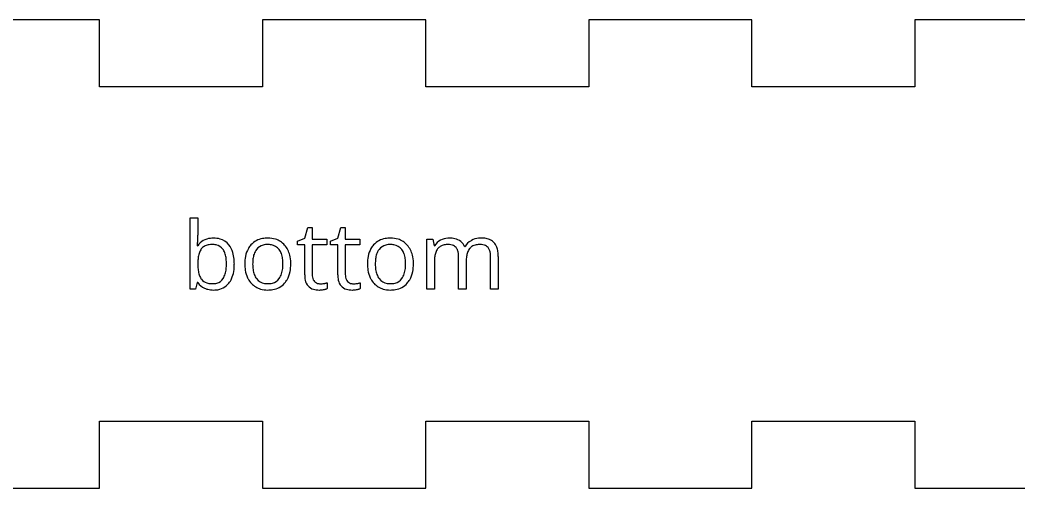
# Model space of a CAD drawing. Header units: millimetres. Extents: x 0 to 694, y 3 to 210.
# Drawn here: x 512.33 to 557.11, y 27 to 48 of the extents above; entities that cross this region are included whole.
import ezdxf

# ---------------------------------------------------------------- set-up
doc = ezdxf.new("R2010")
doc.units = ezdxf.units.MM
for name, color, linetype in [('Shape1568', 7, 'CONTINUOUS'), ('Shape1569', 7, 'CONTINUOUS'), ('Shape1570', 7, 'CONTINUOUS'), ('Shape1571', 7, 'CONTINUOUS'), ('Shape1572', 7, 'CONTINUOUS'), ('Shape1573', 7, 'CONTINUOUS'), ('Shape1574', 7, 'CONTINUOUS'), ('Shape1575', 7, 'CONTINUOUS'), ('Shape1576', 7, 'CONTINUOUS'), ('Shape1577', 7, 'CONTINUOUS'), ('Shape1578', 7, 'CONTINUOUS'), ('Shape1579', 7, 'CONTINUOUS'), ('Shape1580', 7, 'CONTINUOUS'), ('Shape1655', 7, 'CONTINUOUS'), ('Shape1656', 7, 'CONTINUOUS'), ('Shape1657', 7, 'CONTINUOUS'), ('Shape1658', 7, 'CONTINUOUS'), ('Shape1659', 7, 'CONTINUOUS'), ('Shape1660', 7, 'CONTINUOUS'), ('Shape1661', 7, 'CONTINUOUS'), ('Shape1662', 7, 'CONTINUOUS'), ('Shape1663', 7, 'CONTINUOUS'), ('Shape1664', 7, 'CONTINUOUS'), ('Shape1665', 7, 'CONTINUOUS'), ('Shape1666', 7, 'CONTINUOUS'), ('Shape1667', 7, 'CONTINUOUS'), ('Shape1707', 7, 'CONTINUOUS'), ('Shape1708', 7, 'CONTINUOUS'), ('Shape1709', 7, 'CONTINUOUS'), ('Shape1710', 7, 'CONTINUOUS'), ('Shape1711', 7, 'CONTINUOUS'), ('Shape1712', 7, 'CONTINUOUS'), ('Shape1713', 7, 'CONTINUOUS'), ('Shape1714', 7, 'CONTINUOUS'), ('Shape1715', 7, 'CONTINUOUS'), ('Shape1716', 7, 'CONTINUOUS'), ('Shape1717', 7, 'CONTINUOUS'), ('Shape1718', 7, 'CONTINUOUS'), ('Shape1719', 7, 'CONTINUOUS'), ('Shape1720', 7, 'CONTINUOUS'), ('Shape1721', 7, 'CONTINUOUS'), ('Shape1722', 7, 'CONTINUOUS'), ('Shape1723', 7, 'CONTINUOUS'), ('Shape1724', 7, 'CONTINUOUS'), ('Shape1725', 7, 'CONTINUOUS'), ('Shape1726', 7, 'CONTINUOUS'), ('Shape1727', 7, 'CONTINUOUS'), ('Shape1728', 7, 'CONTINUOUS'), ('Shape1729', 7, 'CONTINUOUS'), ('Shape1730', 7, 'CONTINUOUS'), ('Shape1731', 7, 'CONTINUOUS'), ('Shape1732', 7, 'CONTINUOUS'), ('Shape1733', 7, 'CONTINUOUS'), ('Shape1734', 7, 'CONTINUOUS'), ('Shape1735', 7, 'CONTINUOUS'), ('Shape1736', 7, 'CONTINUOUS'), ('Shape1737', 7, 'CONTINUOUS'), ('Shape1738', 7, 'CONTINUOUS'), ('Shape1739', 7, 'CONTINUOUS'), ('Shape1740', 7, 'CONTINUOUS'), ('Shape1741', 7, 'CONTINUOUS'), ('Shape1742', 7, 'CONTINUOUS'), ('Shape1743', 7, 'CONTINUOUS'), ('Shape1744', 7, 'CONTINUOUS'), ('Shape1745', 7, 'CONTINUOUS'), ('Shape1746', 7, 'CONTINUOUS'), ('Shape1747', 7, 'CONTINUOUS'), ('Shape1748', 7, 'CONTINUOUS'), ('Shape1749', 7, 'CONTINUOUS'), ('Shape1750', 7, 'CONTINUOUS'), ('Shape1751', 7, 'CONTINUOUS'), ('Shape1752', 7, 'CONTINUOUS'), ('Shape1753', 7, 'CONTINUOUS'), ('Shape1754', 7, 'CONTINUOUS'), ('Shape1755', 7, 'CONTINUOUS'), ('Shape1756', 7, 'CONTINUOUS'), ('Shape1757', 7, 'CONTINUOUS'), ('Shape1758', 7, 'CONTINUOUS'), ('Shape1759', 7, 'CONTINUOUS'), ('Shape1760', 7, 'CONTINUOUS'), ('Shape1761', 7, 'CONTINUOUS'), ('Shape1762', 7, 'CONTINUOUS'), ('Shape1763', 7, 'CONTINUOUS'), ('Shape1764', 7, 'CONTINUOUS'), ('Shape1765', 7, 'CONTINUOUS'), ('Shape1766', 7, 'CONTINUOUS'), ('Shape1767', 7, 'CONTINUOUS'), ('Shape1768', 7, 'CONTINUOUS'), ('Shape1769', 7, 'CONTINUOUS'), ('Shape1770', 7, 'CONTINUOUS'), ('Shape1771', 7, 'CONTINUOUS'), ('Shape1772', 7, 'CONTINUOUS'), ('Shape1773', 7, 'CONTINUOUS'), ('Shape1774', 7, 'CONTINUOUS'), ('Shape1775', 7, 'CONTINUOUS'), ('Shape1776', 7, 'CONTINUOUS'), ('Shape1777', 7, 'CONTINUOUS'), ('Shape1778', 7, 'CONTINUOUS'), ('Shape1779', 7, 'CONTINUOUS'), ('Shape1780', 7, 'CONTINUOUS'), ('Shape1781', 7, 'CONTINUOUS'), ('Shape1782', 7, 'CONTINUOUS'), ('Shape1783', 7, 'CONTINUOUS'), ('Shape1784', 7, 'CONTINUOUS'), ('Shape1785', 7, 'CONTINUOUS'), ('Shape1786', 7, 'CONTINUOUS'), ('Shape1787', 7, 'CONTINUOUS'), ('Shape1788', 7, 'CONTINUOUS'), ('Shape1789', 7, 'CONTINUOUS'), ('Shape1790', 7, 'CONTINUOUS'), ('Shape1791', 7, 'CONTINUOUS'), ('Shape1792', 7, 'CONTINUOUS'), ('Shape1793', 7, 'CONTINUOUS'), ('Shape1794', 7, 'CONTINUOUS'), ('Shape1795', 7, 'CONTINUOUS'), ('Shape1796', 7, 'CONTINUOUS'), ('Shape1797', 7, 'CONTINUOUS'), ('Shape1798', 7, 'CONTINUOUS'), ('Shape1799', 7, 'CONTINUOUS'), ('Shape1800', 7, 'CONTINUOUS'), ('Shape1801', 7, 'CONTINUOUS'), ('Shape1802', 7, 'CONTINUOUS'), ('Shape1803', 7, 'CONTINUOUS'), ('Shape1804', 7, 'CONTINUOUS'), ('Shape1805', 7, 'CONTINUOUS'), ('Shape1806', 7, 'CONTINUOUS'), ('Shape1807', 7, 'CONTINUOUS'), ('Shape1808', 7, 'CONTINUOUS'), ('Shape1809', 7, 'CONTINUOUS'), ('Shape1810', 7, 'CONTINUOUS'), ('Shape1811', 7, 'CONTINUOUS'), ('Shape1812', 7, 'CONTINUOUS'), ('Shape1813', 7, 'CONTINUOUS'), ('Shape1814', 7, 'CONTINUOUS'), ('Shape1815', 7, 'CONTINUOUS'), ('Shape1816', 7, 'CONTINUOUS'), ('Shape1817', 7, 'CONTINUOUS'), ('Shape1818', 7, 'CONTINUOUS'), ('Shape1819', 7, 'CONTINUOUS'), ('Shape1820', 7, 'CONTINUOUS'), ('Shape1821', 7, 'CONTINUOUS'), ('Shape1822', 7, 'CONTINUOUS'), ('Shape1823', 7, 'CONTINUOUS'), ('Shape1824', 7, 'CONTINUOUS'), ('Shape1825', 7, 'CONTINUOUS'), ('Shape1826', 7, 'CONTINUOUS'), ('Shape1827', 7, 'CONTINUOUS'), ('Shape1828', 7, 'CONTINUOUS'), ('Shape1829', 7, 'CONTINUOUS'), ('Shape1830', 7, 'CONTINUOUS'), ('Shape1831', 7, 'CONTINUOUS'), ('Shape1832', 7, 'CONTINUOUS'), ('Shape1833', 7, 'CONTINUOUS'), ('Shape1834', 7, 'CONTINUOUS'), ('Shape1835', 7, 'CONTINUOUS'), ('Shape1836', 7, 'CONTINUOUS'), ('Shape1837', 7, 'CONTINUOUS'), ('Shape1838', 7, 'CONTINUOUS'), ('Shape1839', 7, 'CONTINUOUS'), ('Shape1840', 7, 'CONTINUOUS'), ('Shape1841', 7, 'CONTINUOUS'), ('Shape1842', 7, 'CONTINUOUS'), ('Shape1843', 7, 'CONTINUOUS'), ('Shape1844', 7, 'CONTINUOUS'), ('Shape1845', 7, 'CONTINUOUS'), ('Shape1846', 7, 'CONTINUOUS'), ('Shape1847', 7, 'CONTINUOUS'), ('Shape1848', 7, 'CONTINUOUS'), ('Shape1849', 7, 'CONTINUOUS'), ('Shape1850', 7, 'CONTINUOUS'), ('Shape1851', 7, 'CONTINUOUS'), ('Shape1852', 7, 'CONTINUOUS'), ('Shape1853', 7, 'CONTINUOUS'), ('Shape1854', 7, 'CONTINUOUS'), ('Shape1855', 7, 'CONTINUOUS'), ('Shape1856', 7, 'CONTINUOUS'), ('Shape1857', 7, 'CONTINUOUS'), ('Shape1858', 7, 'CONTINUOUS'), ('Shape1859', 7, 'CONTINUOUS'), ('Shape1860', 7, 'CONTINUOUS'), ('Shape1861', 7, 'CONTINUOUS'), ('Shape1862', 7, 'CONTINUOUS'), ('Shape1863', 7, 'CONTINUOUS'), ('Shape1864', 7, 'CONTINUOUS'), ('Shape1865', 7, 'CONTINUOUS'), ('Shape1866', 7, 'CONTINUOUS'), ('Shape1867', 7, 'CONTINUOUS'), ('Shape1868', 7, 'CONTINUOUS'), ('Shape1869', 7, 'CONTINUOUS'), ('Shape1870', 7, 'CONTINUOUS'), ('Shape1871', 7, 'CONTINUOUS'), ('Shape1872', 7, 'CONTINUOUS'), ('Shape1873', 7, 'CONTINUOUS'), ('Shape1874', 7, 'CONTINUOUS'), ('Shape1875', 7, 'CONTINUOUS'), ('Shape1876', 7, 'CONTINUOUS'), ('Shape1877', 7, 'CONTINUOUS'), ('Shape1878', 7, 'CONTINUOUS'), ('Shape1879', 7, 'CONTINUOUS'), ('Shape1880', 7, 'CONTINUOUS'), ('Shape1881', 7, 'CONTINUOUS'), ('Shape1882', 7, 'CONTINUOUS'), ('Shape1883', 7, 'CONTINUOUS'), ('Shape1884', 7, 'CONTINUOUS'), ('Shape1885', 7, 'CONTINUOUS'), ('Shape1886', 7, 'CONTINUOUS'), ('Shape1887', 7, 'CONTINUOUS'), ('Shape1888', 7, 'CONTINUOUS'), ('Shape1889', 7, 'CONTINUOUS'), ('Shape1890', 7, 'CONTINUOUS'), ('Shape1891', 7, 'CONTINUOUS'), ('Shape1892', 7, 'CONTINUOUS'), ('Shape1893', 7, 'CONTINUOUS'), ('Shape1894', 7, 'CONTINUOUS'), ('Shape1895', 7, 'CONTINUOUS'), ('Shape1896', 7, 'CONTINUOUS'), ('Shape1897', 7, 'CONTINUOUS'), ('Shape1898', 7, 'CONTINUOUS'), ('Shape1899', 7, 'CONTINUOUS'), ('Shape1900', 7, 'CONTINUOUS'), ('Shape1901', 7, 'CONTINUOUS'), ('Shape1902', 7, 'CONTINUOUS'), ('Shape1903', 7, 'CONTINUOUS'), ('Shape1904', 7, 'CONTINUOUS'), ('Shape1905', 7, 'CONTINUOUS'), ('Shape1906', 7, 'CONTINUOUS'), ('Shape1907', 7, 'CONTINUOUS'), ('Shape1908', 7, 'CONTINUOUS'), ('Shape1909', 7, 'CONTINUOUS'), ('Shape1910', 7, 'CONTINUOUS'), ('Shape1911', 7, 'CONTINUOUS'), ('Shape1912', 7, 'CONTINUOUS'), ('Shape1913', 7, 'CONTINUOUS'), ('Shape1914', 7, 'CONTINUOUS'), ('Shape1915', 7, 'CONTINUOUS'), ('Shape1916', 7, 'CONTINUOUS'), ('Shape1917', 7, 'CONTINUOUS'), ('Shape1918', 7, 'CONTINUOUS'), ('Shape1919', 7, 'CONTINUOUS'), ('Shape1920', 7, 'CONTINUOUS'), ('Shape1921', 7, 'CONTINUOUS'), ('Shape1922', 7, 'CONTINUOUS'), ('Shape1923', 7, 'CONTINUOUS'), ('Shape1924', 7, 'CONTINUOUS'), ('Shape1925', 7, 'CONTINUOUS'), ('Shape1926', 7, 'CONTINUOUS'), ('Shape1927', 7, 'CONTINUOUS'), ('Shape1928', 7, 'CONTINUOUS'), ('Shape1929', 7, 'CONTINUOUS'), ('Shape1930', 7, 'CONTINUOUS'), ('Shape1931', 7, 'CONTINUOUS'), ('Shape1932', 7, 'CONTINUOUS'), ('Shape1933', 7, 'CONTINUOUS'), ('Shape1934', 7, 'CONTINUOUS'), ('Shape1935', 7, 'CONTINUOUS'), ('Shape1936', 7, 'CONTINUOUS'), ('Shape1937', 7, 'CONTINUOUS'), ('Shape1938', 7, 'CONTINUOUS'), ('Shape1939', 7, 'CONTINUOUS'), ('Shape1940', 7, 'CONTINUOUS'), ('Shape1941', 7, 'CONTINUOUS'), ('Shape1942', 7, 'CONTINUOUS'), ('Shape1943', 7, 'CONTINUOUS'), ('Shape1944', 7, 'CONTINUOUS'), ('Shape1945', 7, 'CONTINUOUS'), ('Shape1946', 7, 'CONTINUOUS'), ('Shape1947', 7, 'CONTINUOUS'), ('Shape1948', 7, 'CONTINUOUS'), ('Shape1949', 7, 'CONTINUOUS'), ('Shape1950', 7, 'CONTINUOUS'), ('Shape1951', 7, 'CONTINUOUS'), ('Shape1952', 7, 'CONTINUOUS'), ('Shape1953', 7, 'CONTINUOUS'), ('Shape1954', 7, 'CONTINUOUS'), ('Shape1955', 7, 'CONTINUOUS'), ('Shape1956', 7, 'CONTINUOUS'), ('Shape1957', 7, 'CONTINUOUS'), ('Shape1958', 7, 'CONTINUOUS'), ('Shape1959', 7, 'CONTINUOUS')]:
    doc.layers.add(name, color=color, linetype=linetype)

msp = doc.modelspace()

# ---------------------------------------------------------------- linework, layer by layer
at = {"layer": 'Shape1568'}
msp.add_line((508.582, 27), (515.899, 27), dxfattribs=at)
at = {"layer": 'Shape1569'}
msp.add_line((515.899, 27), (515.899, 30), dxfattribs=at)
at = {"layer": 'Shape1570'}
msp.add_line((515.899, 30), (523.216, 30), dxfattribs=at)
at = {"layer": 'Shape1571'}
msp.add_line((523.216, 30), (523.216, 27), dxfattribs=at)
at = {"layer": 'Shape1572'}
msp.add_line((523.216, 27), (530.534, 27), dxfattribs=at)
at = {"layer": 'Shape1573'}
msp.add_line((530.534, 27), (530.534, 30), dxfattribs=at)
at = {"layer": 'Shape1574'}
msp.add_line((530.534, 30), (537.851, 30), dxfattribs=at)
at = {"layer": 'Shape1575'}
msp.add_line((537.851, 30), (537.851, 27), dxfattribs=at)
at = {"layer": 'Shape1576'}
msp.add_line((537.851, 27), (545.168, 27), dxfattribs=at)
at = {"layer": 'Shape1577'}
msp.add_line((545.168, 27), (545.168, 30), dxfattribs=at)
at = {"layer": 'Shape1578'}
msp.add_line((545.168, 30), (552.485, 30), dxfattribs=at)
at = {"layer": 'Shape1579'}
msp.add_line((552.485, 30), (552.485, 27), dxfattribs=at)
at = {"layer": 'Shape1580'}
msp.add_line((552.485, 27), (559.802, 27), dxfattribs=at)
at = {"layer": 'Shape1655'}
msp.add_line((559.802, 48), (552.485, 48), dxfattribs=at)
at = {"layer": 'Shape1656'}
msp.add_line((552.485, 48), (552.485, 45), dxfattribs=at)
at = {"layer": 'Shape1657'}
msp.add_line((552.485, 45), (545.168, 45), dxfattribs=at)
at = {"layer": 'Shape1658'}
msp.add_line((545.168, 45), (545.168, 48), dxfattribs=at)
at = {"layer": 'Shape1659'}
msp.add_line((545.168, 48), (537.851, 48), dxfattribs=at)
at = {"layer": 'Shape1660'}
msp.add_line((537.851, 48), (537.851, 45), dxfattribs=at)
at = {"layer": 'Shape1661'}
msp.add_line((537.851, 45), (530.534, 45), dxfattribs=at)
at = {"layer": 'Shape1662'}
msp.add_line((530.534, 45), (530.534, 48), dxfattribs=at)
at = {"layer": 'Shape1663'}
msp.add_line((530.534, 48), (523.216, 48), dxfattribs=at)
at = {"layer": 'Shape1664'}
msp.add_line((523.216, 48), (523.216, 45), dxfattribs=at)
at = {"layer": 'Shape1665'}
msp.add_line((523.216, 45), (515.899, 45), dxfattribs=at)
at = {"layer": 'Shape1666'}
msp.add_line((515.899, 45), (515.899, 48), dxfattribs=at)
at = {"layer": 'Shape1667'}
msp.add_line((515.899, 48), (508.582, 48), dxfattribs=at)
at = {"layer": 'Shape1707'}
msp.add_line((520.306, 36.2142), (520.282, 36.2142), dxfattribs=at)
at = {"layer": 'Shape1708'}
msp.add_line((520.282, 36.2142), (520.21, 35.9251), dxfattribs=at)
at = {"layer": 'Shape1709'}
msp.add_line((520.21, 35.9251), (519.966, 35.9251), dxfattribs=at)
at = {"layer": 'Shape1710'}
msp.add_line((519.966, 35.9251), (519.966, 39.1161), dxfattribs=at)
at = {"layer": 'Shape1711'}
msp.add_line((519.966, 39.1161), (520.306, 39.1161), dxfattribs=at)
at = {"layer": 'Shape1712'}
msp.add_line((520.306, 39.1161), (520.306, 38.3409), dxfattribs=at)
at = {"layer": 'Shape1713'}
msp.add_line((520.29, 37.8733), (520.306, 37.8733), dxfattribs=at)
at = {"layer": 'Shape1714'}
msp.add_arc((521.022, 37.1692), 1.0405, 74.2394, 90.5624, dxfattribs=at)
at = {"layer": 'Shape1715'}
msp.add_arc((521.091, 37.4216), 0.7789, 38.5632, 74.067, dxfattribs=at)
at = {"layer": 'Shape1716'}
msp.add_arc((520.914, 37.2839), 1.0031, 16.4709, 38.4075, dxfattribs=at)
at = {"layer": 'Shape1717'}
msp.add_arc((520.404, 37.124), 1.5376, 5.1338, 16.7973, dxfattribs=at)
at = {"layer": 'Shape1718'}
msp.add_arc((519.76, 37.0556), 2.1851, -0.12207, 5.40941, dxfattribs=at)
at = {"layer": 'Shape1719'}
msp.add_arc((519.949, 37.0392), 1.996, -9.34375, 0.33806, dxfattribs=at)
at = {"layer": 'Shape1720'}
msp.add_arc((520.645, 36.9208), 1.2902, -24.1694, -9.17455, dxfattribs=at)
at = {"layer": 'Shape1721'}
msp.add_arc((520.951, 36.7887), 0.9569, -38.6839, -24.4563, dxfattribs=at)
at = {"layer": 'Shape1722'}
msp.add_arc((521.068, 36.6933), 0.8059, -85.936, -38.5919, dxfattribs=at)
at = {"layer": 'Shape1723'}
msp.add_arc((521.013, 37.0387), 1.1546, -90.0774, -84.4519, dxfattribs=at)
at = {"layer": 'Shape1724'}
msp.add_arc((521.006, 36.9166), 1.0326, -104.224, -89.6815, dxfattribs=at)
at = {"layer": 'Shape1725'}
msp.add_arc((520.977, 36.7857), 0.8984, -114.02, -104.454, dxfattribs=at)
at = {"layer": 'Shape1726'}
msp.add_arc((520.92, 36.653), 0.754, -144.415, -114.164, dxfattribs=at)
at = {"layer": 'Shape1727'}
msp.add_arc((513.209, 38.3349), 7.0977, -1.88772, 0.04839, dxfattribs=at)
at = {"layer": 'Shape1728'}
msp.add_arc((515.184, 38.2685), 5.1209, -4.2762, -1.87402, dxfattribs=at)
at = {"layer": 'Shape1729'}
msp.add_arc((516.009, 38.2122), 4.2939, -4.52757, -4.34815, dxfattribs=at)
at = {"layer": 'Shape1730'}
msp.add_arc((520.941, 37.4306), 0.774, 95.1835, 145.111, dxfattribs=at)
at = {"layer": 'Shape1731'}
msp.add_arc((521.009, 37.0469), 1.1627, 89.8743, 96.8146, dxfattribs=at)
at = {"layer": 'Shape1732'}
msp.add_arc((520.955, 36.968), 0.9566, 89.5731, 100.733, dxfattribs=at)
at = {"layer": 'Shape1733'}
msp.add_arc((520.885, 37.3258), 0.5919, 100.447, 119.67, dxfattribs=at)
at = {"layer": 'Shape1734'}
msp.add_arc((520.819, 37.4485), 0.4527, 120.14, 142.425, dxfattribs=at)
at = {"layer": 'Shape1735'}
msp.add_arc((520.928, 37.3767), 0.5828, 143.338, 161.256, dxfattribs=at)
at = {"layer": 'Shape1736'}
msp.add_arc((521.382, 37.2154), 1.0648, 160.893, 171.234, dxfattribs=at)
at = {"layer": 'Shape1737'}
msp.add_arc((522.14, 37.093), 1.8331, 171.067, 177.846, dxfattribs=at)
at = {"layer": 'Shape1738'}
msp.add_arc((522.929, 37.0529), 2.6231, 177.618, -179.958, dxfattribs=at)
at = {"layer": 'Shape1739'}
msp.add_arc((522.557, 37.0421), 2.2509, 179.776, -174.292, dxfattribs=at)
at = {"layer": 'Shape1740'}
msp.add_arc((521.67, 36.9507), 1.3587, -174.408, -165.795, dxfattribs=at)
at = {"layer": 'Shape1741'}
msp.add_arc((521.101, 36.8032), 0.7715, -166.057, -151.978, dxfattribs=at)
at = {"layer": 'Shape1742'}
msp.add_arc((520.871, 36.6861), 0.5134, -151.447, -142.439, dxfattribs=at)
at = {"layer": 'Shape1743'}
msp.add_arc((520.853, 36.6784), 0.4939, -141.831, -106.195, dxfattribs=at)
at = {"layer": 'Shape1744'}
msp.add_arc((520.944, 36.9608), 0.7907, -106.862, -93.1516, dxfattribs=at)
at = {"layer": 'Shape1745'}
msp.add_arc((520.97, 37.2638), 1.0947, -93.6222, -89.949, dxfattribs=at)
at = {"layer": 'Shape1746'}
msp.add_arc((520.978, 36.8477), 0.6786, -90.613, -74.137, dxfattribs=at)
at = {"layer": 'Shape1747'}
msp.add_arc((521.028, 36.6655), 0.4896, -73.9837, -33.1503, dxfattribs=at)
at = {"layer": 'Shape1748'}
msp.add_arc((520.785, 36.8267), 0.7815, -33.2896, -16.3337, dxfattribs=at)
at = {"layer": 'Shape1749'}
msp.add_arc((520.33, 36.9659), 1.2578, -16.5828, -6.3631, dxfattribs=at)
at = {"layer": 'Shape1750'}
msp.add_arc((519.642, 37.0475), 1.9506, -6.50648, 0.22054, dxfattribs=at)
at = {"layer": 'Shape1751'}
msp.add_arc((519.581, 37.0632), 2.0113, -0.23192, 6.30947, dxfattribs=at)
at = {"layer": 'Shape1752'}
msp.add_arc((520.339, 37.1501), 1.2487, 6.1649, 16.0397, dxfattribs=at)
at = {"layer": 'Shape1753'}
msp.add_arc((520.827, 37.2939), 0.7399, 15.7779, 32.0152, dxfattribs=at)
at = {"layer": 'Shape1754'}
msp.add_arc((520.979, 37.381), 0.5649, 32.7039, 35.5238, dxfattribs=at)
at = {"layer": 'Shape1755'}
msp.add_arc((521.034, 37.4207), 0.4964, 35.5409, 79.8011, dxfattribs=at)
at = {"layer": 'Shape1756'}
msp.add_arc((520.968, 37.1372), 0.7873, 78.6781, 90.375, dxfattribs=at)
at = {"layer": 'Shape1757'}
msp.add_arc((522.721, 37.0391), 1.7585, -10.8238, 0.3863, dxfattribs=at)
at = {"layer": 'Shape1758'}
msp.add_arc((523.313, 36.9211), 1.1548, -29.7493, -10.5883, dxfattribs=at)
at = {"layer": 'Shape1759'}
msp.add_arc((523.495, 36.8264), 0.9497, -41.856, -30.2434, dxfattribs=at)
at = {"layer": 'Shape1760'}
msp.add_arc((523.528, 36.8), 0.9076, -81.1041, -42.0021, dxfattribs=at)
at = {"layer": 'Shape1761'}
msp.add_arc((523.444, 37.206), 1.3219, -90.2497, -80.1967, dxfattribs=at)
at = {"layer": 'Shape1762'}
msp.add_arc((523.43, 36.9772), 1.0932, -106.456, -89.5818, dxfattribs=at)
at = {"layer": 'Shape1763'}
msp.add_arc((523.394, 36.8365), 0.9479, -121.188, -106.757, dxfattribs=at)
at = {"layer": 'Shape1764'}
msp.add_arc((523.382, 36.8128), 0.9216, -152.205, -121.324, dxfattribs=at)
at = {"layer": 'Shape1765'}
msp.add_arc((523.55, 36.916), 1.1188, -154.344, -151.554, dxfattribs=at)
at = {"layer": 'Shape1766'}
msp.add_arc((523.68, 36.9701), 1.2594, -171.09, -154.683, dxfattribs=at)
at = {"layer": 'Shape1767'}
msp.add_arc((524.118, 37.0442), 1.703, 179.774, -170.907, dxfattribs=at)
at = {"layer": 'Shape1768'}
msp.add_arc((524.182, 37.0629), 1.7676, 169.244, -179.612, dxfattribs=at)
at = {"layer": 'Shape1769'}
msp.add_arc((523.582, 37.1816), 1.1557, 150.711, 169.47, dxfattribs=at)
at = {"layer": 'Shape1770'}
msp.add_arc((523.39, 37.28), 0.9405, 138.176, 150.229, dxfattribs=at)
at = {"layer": 'Shape1771'}
msp.add_arc((523.358, 37.3044), 0.9005, 99.1759, 137.983, dxfattribs=at)
at = {"layer": 'Shape1772'}
msp.add_arc((523.446, 36.8916), 1.3222, 89.7326, 100.076, dxfattribs=at)
at = {"layer": 'Shape1773'}
msp.add_arc((523.464, 37.0699), 1.1439, 73.5222, 90.5692, dxfattribs=at)
at = {"layer": 'Shape1774'}
msp.add_arc((523.531, 37.3136), 0.8912, 41.1446, 73.2134, dxfattribs=at)
at = {"layer": 'Shape1775'}
msp.add_arc((523.403, 37.2035), 1.06, 13.5014, 41.0704, dxfattribs=at)
at = {"layer": 'Shape1776'}
msp.add_arc((522.908, 37.0741), 1.5714, 1.12775, 13.88, dxfattribs=at)
at = {"layer": 'Shape1777'}
msp.add_arc((522.482, 37.0512), 1.9977, -0.00831, 1.54201, dxfattribs=at)
at = {"layer": 'Shape1778'}
msp.add_arc((524.491, 37.0421), 1.7239, 179.706, -172.084, dxfattribs=at)
at = {"layer": 'Shape1779'}
msp.add_arc((523.859, 36.9513), 1.0852, -172.236, -159.902, dxfattribs=at)
at = {"layer": 'Shape1780'}
msp.add_arc((523.511, 36.8236), 0.7142, -159.915, -143.087, dxfattribs=at)
at = {"layer": 'Shape1781'}
msp.add_arc((523.383, 36.7328), 0.558, -142.699, -98.2901, dxfattribs=at)
at = {"layer": 'Shape1782'}
msp.add_arc((523.442, 37.0146), 0.8455, -99.4967, -89.7522, dxfattribs=at)
at = {"layer": 'Shape1783'}
msp.add_arc((523.454, 36.9598), 0.7907, -90.5519, -75.2743, dxfattribs=at)
at = {"layer": 'Shape1784'}
msp.add_arc((523.516, 36.7276), 0.5503, -75.4337, -37.3666, dxfattribs=at)
at = {"layer": 'Shape1785'}
msp.add_arc((523.37, 36.8334), 0.7308, -36.9911, -17.361, dxfattribs=at)
at = {"layer": 'Shape1786'}
msp.add_arc((522.951, 36.9702), 1.1712, -17.6384, -6.24625, dxfattribs=at)
at = {"layer": 'Shape1787'}
msp.add_arc((522.334, 37.0446), 1.7932, -6.46371, 0.20137, dxfattribs=at)
at = {"layer": 'Shape1788'}
msp.add_arc((522.428, 37.0596), 1.6986, -0.29248, 7.89733, dxfattribs=at)
at = {"layer": 'Shape1789'}
msp.add_arc((523.05, 37.1488), 1.0702, 7.74405, 20.069, dxfattribs=at)
at = {"layer": 'Shape1790'}
msp.add_arc((523.397, 37.276), 0.7009, 20.0257, 37.4351, dxfattribs=at)
at = {"layer": 'Shape1791'}
msp.add_arc((523.512, 37.3576), 0.56, 37.9578, 80.4006, dxfattribs=at)
at = {"layer": 'Shape1792'}
msp.add_arc((523.447, 37.066), 0.8586, 79.3454, 90.3175, dxfattribs=at)
at = {"layer": 'Shape1793'}
msp.add_arc((523.435, 37.1144), 0.8102, 89.4806, 103.881, dxfattribs=at)
at = {"layer": 'Shape1794'}
msp.add_arc((523.367, 37.3736), 0.5422, 103.468, 142.312, dxfattribs=at)
at = {"layer": 'Shape1795'}
msp.add_arc((523.499, 37.2806), 0.7039, 142.903, 162.375, dxfattribs=at)
at = {"layer": 'Shape1796'}
msp.add_arc((523.916, 37.1416), 1.1434, 162.065, 173.167, dxfattribs=at)
at = {"layer": 'Shape1797'}
msp.add_arc((524.566, 37.0587), 1.7989, 173.009, -179.754, dxfattribs=at)
at = {"layer": 'Shape1798'}
msp.add_line((526.11, 36.206), (526.11, 35.9456), dxfattribs=at)
at = {"layer": 'Shape1799'}
msp.add_line((525.101, 36.571), (525.101, 37.9082), dxfattribs=at)
at = {"layer": 'Shape1800'}
msp.add_line((525.101, 37.9082), (524.779, 37.9082), dxfattribs=at)
at = {"layer": 'Shape1801'}
msp.add_line((524.779, 37.9082), (524.779, 38.0722), dxfattribs=at)
at = {"layer": 'Shape1802'}
msp.add_line((524.779, 38.0722), (525.101, 38.2137), dxfattribs=at)
at = {"layer": 'Shape1803'}
msp.add_line((525.101, 38.2137), (525.245, 38.6936), dxfattribs=at)
at = {"layer": 'Shape1804'}
msp.add_line((525.245, 38.6936), (525.441, 38.6936), dxfattribs=at)
at = {"layer": 'Shape1805'}
msp.add_line((525.441, 38.6936), (525.441, 38.1727), dxfattribs=at)
at = {"layer": 'Shape1806'}
msp.add_line((525.441, 38.1727), (526.094, 38.1727), dxfattribs=at)
at = {"layer": 'Shape1807'}
msp.add_line((526.094, 38.1727), (526.094, 37.9082), dxfattribs=at)
at = {"layer": 'Shape1808'}
msp.add_line((526.094, 37.9082), (525.441, 37.9082), dxfattribs=at)
at = {"layer": 'Shape1809'}
msp.add_line((525.441, 37.9082), (525.441, 36.5854), dxfattribs=at)
at = {"layer": 'Shape1810'}
msp.add_arc((525.805, 37.283), 1.118, -90.1196, -81.6971, dxfattribs=at)
at = {"layer": 'Shape1811'}
msp.add_arc((525.816, 37.1902), 1.0245, -81.5863, -80.9903, dxfattribs=at)
at = {"layer": 'Shape1812'}
msp.add_arc((525.69, 37.9968), 1.841, -81.0413, -79.4893, dxfattribs=at)
at = {"layer": 'Shape1813'}
msp.add_arc((525.809, 37.3561), 1.1892, -79.515, -77.3731, dxfattribs=at)
at = {"layer": 'Shape1814'}
msp.add_arc((525.914, 36.8901), 0.7116, -77.4123, -74.4205, dxfattribs=at)
at = {"layer": 'Shape1815'}
msp.add_arc((525.966, 36.6989), 0.5134, -74.2756, -73.7455, dxfattribs=at)
at = {"layer": 'Shape1816'}
msp.add_arc((525.967, 36.2483), 0.3349, -72.011, -64.6952, dxfattribs=at)
at = {"layer": 'Shape1817'}
msp.add_arc((525.886, 36.4925), 0.5921, -76.6935, -71.8799, dxfattribs=at)
at = {"layer": 'Shape1818'}
msp.add_arc((525.801, 36.8487), 0.9583, -79.9927, -76.6268, dxfattribs=at)
at = {"layer": 'Shape1819'}
msp.add_arc((525.744, 37.1573), 1.2721, -80.8142, -79.8855, dxfattribs=at)
at = {"layer": 'Shape1820'}
msp.add_arc((525.709, 37.3575), 1.4754, -84.474, -80.7059, dxfattribs=at)
at = {"layer": 'Shape1821'}
msp.add_arc((525.748, 36.9452), 1.0613, -89.1066, -84.4518, dxfattribs=at)
at = {"layer": 'Shape1822'}
msp.add_arc((525.753, 36.7575), 0.8734, -89.9968, -89.2402, dxfattribs=at)
at = {"layer": 'Shape1823'}
msp.add_arc((525.739, 36.7731), 0.8891, -106.215, -89.1147, dxfattribs=at)
at = {"layer": 'Shape1824'}
msp.add_arc((525.634, 36.4138), 0.5148, -169.618, -106.123, dxfattribs=at)
at = {"layer": 'Shape1825'}
msp.add_arc((526.171, 36.559), 1.07, 179.355, -167.152, dxfattribs=at)
at = {"layer": 'Shape1826'}
msp.add_arc((526.127, 36.5811), 0.6855, 179.642, -170.249, dxfattribs=at)
at = {"layer": 'Shape1827'}
msp.add_arc((525.885, 36.538), 0.4397, -170.452, -154.213, dxfattribs=at)
at = {"layer": 'Shape1828'}
msp.add_arc((525.786, 36.4921), 0.3302, -153.871, -138.591, dxfattribs=at)
at = {"layer": 'Shape1829'}
msp.add_arc((525.774, 36.4836), 0.3163, -138.405, -97.6495, dxfattribs=at)
at = {"layer": 'Shape1830'}
msp.add_arc((525.801, 36.62), 0.455, -98.6735, -89.8085, dxfattribs=at)
at = {"layer": 'Shape1831'}
msp.add_line((527.593, 36.206), (527.593, 35.9456), dxfattribs=at)
at = {"layer": 'Shape1832'}
msp.add_line((526.584, 36.571), (526.584, 37.9082), dxfattribs=at)
at = {"layer": 'Shape1833'}
msp.add_line((526.584, 37.9082), (526.262, 37.9082), dxfattribs=at)
at = {"layer": 'Shape1834'}
msp.add_line((526.262, 37.9082), (526.262, 38.0722), dxfattribs=at)
at = {"layer": 'Shape1835'}
msp.add_line((526.262, 38.0722), (526.584, 38.2137), dxfattribs=at)
at = {"layer": 'Shape1836'}
msp.add_line((526.584, 38.2137), (526.727, 38.6936), dxfattribs=at)
at = {"layer": 'Shape1837'}
msp.add_line((526.727, 38.6936), (526.924, 38.6936), dxfattribs=at)
at = {"layer": 'Shape1838'}
msp.add_line((526.924, 38.6936), (526.924, 38.1727), dxfattribs=at)
at = {"layer": 'Shape1839'}
msp.add_line((526.924, 38.1727), (527.576, 38.1727), dxfattribs=at)
at = {"layer": 'Shape1840'}
msp.add_line((527.576, 38.1727), (527.576, 37.9082), dxfattribs=at)
at = {"layer": 'Shape1841'}
msp.add_line((527.576, 37.9082), (526.924, 37.9082), dxfattribs=at)
at = {"layer": 'Shape1842'}
msp.add_line((526.924, 37.9082), (526.924, 36.5854), dxfattribs=at)
at = {"layer": 'Shape1843'}
msp.add_arc((527.287, 37.283), 1.118, -90.1196, -81.6971, dxfattribs=at)
at = {"layer": 'Shape1844'}
msp.add_arc((527.299, 37.1902), 1.0245, -81.5863, -80.9903, dxfattribs=at)
at = {"layer": 'Shape1845'}
msp.add_arc((527.173, 37.9968), 1.841, -81.0413, -79.4893, dxfattribs=at)
at = {"layer": 'Shape1846'}
msp.add_arc((527.292, 37.3561), 1.1892, -79.515, -77.3731, dxfattribs=at)
at = {"layer": 'Shape1847'}
msp.add_arc((527.397, 36.8901), 0.7116, -77.4123, -74.4205, dxfattribs=at)
at = {"layer": 'Shape1848'}
msp.add_arc((527.449, 36.6989), 0.5134, -74.2756, -73.7455, dxfattribs=at)
at = {"layer": 'Shape1849'}
msp.add_arc((527.45, 36.2483), 0.3349, -72.011, -64.6952, dxfattribs=at)
at = {"layer": 'Shape1850'}
msp.add_arc((527.369, 36.4925), 0.5921, -76.6935, -71.8799, dxfattribs=at)
at = {"layer": 'Shape1851'}
msp.add_arc((527.284, 36.8487), 0.9583, -79.9927, -76.6268, dxfattribs=at)
at = {"layer": 'Shape1852'}
msp.add_arc((527.227, 37.1573), 1.2721, -80.8142, -79.8855, dxfattribs=at)
at = {"layer": 'Shape1853'}
msp.add_arc((527.191, 37.3575), 1.4754, -84.474, -80.7059, dxfattribs=at)
at = {"layer": 'Shape1854'}
msp.add_arc((527.231, 36.9452), 1.0613, -89.1066, -84.4518, dxfattribs=at)
at = {"layer": 'Shape1855'}
msp.add_arc((527.236, 36.7575), 0.8734, -89.9968, -89.2402, dxfattribs=at)
at = {"layer": 'Shape1856'}
msp.add_arc((527.222, 36.7731), 0.8891, -106.215, -89.1147, dxfattribs=at)
at = {"layer": 'Shape1857'}
msp.add_arc((527.117, 36.4138), 0.5148, -169.618, -106.123, dxfattribs=at)
at = {"layer": 'Shape1858'}
msp.add_arc((527.654, 36.559), 1.07, 179.355, -167.152, dxfattribs=at)
at = {"layer": 'Shape1859'}
msp.add_arc((527.61, 36.5811), 0.6855, 179.642, -170.249, dxfattribs=at)
at = {"layer": 'Shape1860'}
msp.add_arc((527.368, 36.538), 0.4397, -170.452, -154.213, dxfattribs=at)
at = {"layer": 'Shape1861'}
msp.add_arc((527.268, 36.4921), 0.3302, -153.871, -138.591, dxfattribs=at)
at = {"layer": 'Shape1862'}
msp.add_arc((527.257, 36.4836), 0.3163, -138.405, -97.6495, dxfattribs=at)
at = {"layer": 'Shape1863'}
msp.add_arc((527.284, 36.62), 0.455, -98.6735, -89.8085, dxfattribs=at)
at = {"layer": 'Shape1864'}
msp.add_arc((528.224, 37.0391), 1.7585, -10.8238, 0.3863, dxfattribs=at)
at = {"layer": 'Shape1865'}
msp.add_arc((528.816, 36.9211), 1.1548, -29.7493, -10.5883, dxfattribs=at)
at = {"layer": 'Shape1866'}
msp.add_arc((528.998, 36.8264), 0.9497, -41.856, -30.2434, dxfattribs=at)
at = {"layer": 'Shape1867'}
msp.add_arc((529.031, 36.8), 0.9076, -81.1041, -42.0021, dxfattribs=at)
at = {"layer": 'Shape1868'}
msp.add_arc((528.946, 37.206), 1.3219, -90.2497, -80.1967, dxfattribs=at)
at = {"layer": 'Shape1869'}
msp.add_arc((528.932, 36.9772), 1.0932, -106.456, -89.5818, dxfattribs=at)
at = {"layer": 'Shape1870'}
msp.add_arc((528.896, 36.8365), 0.9479, -121.188, -106.757, dxfattribs=at)
at = {"layer": 'Shape1871'}
msp.add_arc((528.884, 36.8128), 0.9216, -152.205, -121.324, dxfattribs=at)
at = {"layer": 'Shape1872'}
msp.add_arc((529.052, 36.916), 1.1188, -154.344, -151.554, dxfattribs=at)
at = {"layer": 'Shape1873'}
msp.add_arc((529.182, 36.9701), 1.2594, -171.09, -154.683, dxfattribs=at)
at = {"layer": 'Shape1874'}
msp.add_arc((529.62, 37.0442), 1.703, 179.774, -170.907, dxfattribs=at)
at = {"layer": 'Shape1875'}
msp.add_arc((529.684, 37.0629), 1.7676, 169.244, -179.612, dxfattribs=at)
at = {"layer": 'Shape1876'}
msp.add_arc((529.084, 37.1816), 1.1557, 150.711, 169.47, dxfattribs=at)
at = {"layer": 'Shape1877'}
msp.add_arc((528.892, 37.28), 0.9405, 138.176, 150.229, dxfattribs=at)
at = {"layer": 'Shape1878'}
msp.add_arc((528.861, 37.3044), 0.9005, 99.1759, 137.983, dxfattribs=at)
at = {"layer": 'Shape1879'}
msp.add_arc((528.948, 36.8916), 1.3222, 89.7326, 100.076, dxfattribs=at)
at = {"layer": 'Shape1880'}
msp.add_arc((528.966, 37.0699), 1.1439, 73.5222, 90.5692, dxfattribs=at)
at = {"layer": 'Shape1881'}
msp.add_arc((529.033, 37.3136), 0.8912, 41.1446, 73.2134, dxfattribs=at)
at = {"layer": 'Shape1882'}
msp.add_arc((528.905, 37.2035), 1.06, 13.5014, 41.0704, dxfattribs=at)
at = {"layer": 'Shape1883'}
msp.add_arc((528.41, 37.0741), 1.5714, 1.12775, 13.88, dxfattribs=at)
at = {"layer": 'Shape1884'}
msp.add_arc((527.984, 37.0512), 1.9977, -0.00831, 1.54201, dxfattribs=at)
at = {"layer": 'Shape1885'}
msp.add_arc((529.993, 37.0421), 1.7239, 179.706, -172.084, dxfattribs=at)
at = {"layer": 'Shape1886'}
msp.add_arc((529.361, 36.9513), 1.0852, -172.236, -159.902, dxfattribs=at)
at = {"layer": 'Shape1887'}
msp.add_arc((529.013, 36.8236), 0.7142, -159.915, -143.087, dxfattribs=at)
at = {"layer": 'Shape1888'}
msp.add_arc((528.886, 36.7328), 0.558, -142.699, -98.2901, dxfattribs=at)
at = {"layer": 'Shape1889'}
msp.add_arc((528.945, 37.0146), 0.8455, -99.4967, -89.7522, dxfattribs=at)
at = {"layer": 'Shape1890'}
msp.add_arc((528.956, 36.9598), 0.7907, -90.5519, -75.2743, dxfattribs=at)
at = {"layer": 'Shape1891'}
msp.add_arc((529.019, 36.7276), 0.5503, -75.4337, -37.3666, dxfattribs=at)
at = {"layer": 'Shape1892'}
msp.add_arc((528.872, 36.8334), 0.7308, -36.9911, -17.361, dxfattribs=at)
at = {"layer": 'Shape1893'}
msp.add_arc((528.454, 36.9702), 1.1712, -17.6384, -6.24625, dxfattribs=at)
at = {"layer": 'Shape1894'}
msp.add_arc((527.836, 37.0446), 1.7932, -6.46371, 0.20137, dxfattribs=at)
at = {"layer": 'Shape1895'}
msp.add_arc((527.931, 37.0596), 1.6986, -0.29248, 7.89733, dxfattribs=at)
at = {"layer": 'Shape1896'}
msp.add_arc((528.553, 37.1488), 1.0702, 7.74405, 20.069, dxfattribs=at)
at = {"layer": 'Shape1897'}
msp.add_arc((528.899, 37.276), 0.7009, 20.0257, 37.4351, dxfattribs=at)
at = {"layer": 'Shape1898'}
msp.add_arc((529.014, 37.3576), 0.56, 37.9578, 80.4006, dxfattribs=at)
at = {"layer": 'Shape1899'}
msp.add_arc((528.949, 37.066), 0.8586, 79.3454, 90.3175, dxfattribs=at)
at = {"layer": 'Shape1900'}
msp.add_arc((528.937, 37.1144), 0.8102, 89.4806, 103.881, dxfattribs=at)
at = {"layer": 'Shape1901'}
msp.add_arc((528.869, 37.3736), 0.5422, 103.468, 142.312, dxfattribs=at)
at = {"layer": 'Shape1902'}
msp.add_arc((529.001, 37.2806), 0.7039, 142.903, 162.375, dxfattribs=at)
at = {"layer": 'Shape1903'}
msp.add_arc((529.418, 37.1416), 1.1434, 162.065, 173.167, dxfattribs=at)
at = {"layer": 'Shape1904'}
msp.add_arc((530.068, 37.0587), 1.7989, 173.009, -179.754, dxfattribs=at)
at = {"layer": 'Shape1905'}
msp.add_line((533.784, 35.9251), (533.444, 35.9251), dxfattribs=at)
at = {"layer": 'Shape1906'}
msp.add_line((533.444, 35.9251), (533.444, 37.3873), dxfattribs=at)
at = {"layer": 'Shape1907'}
msp.add_line((532.351, 37.1801), (532.351, 35.9251), dxfattribs=at)
at = {"layer": 'Shape1908'}
msp.add_line((532.351, 35.9251), (532.01, 35.9251), dxfattribs=at)
at = {"layer": 'Shape1909'}
msp.add_line((532.01, 35.9251), (532.01, 37.3873), dxfattribs=at)
at = {"layer": 'Shape1910'}
msp.add_line((530.919, 37.1043), (530.919, 35.9251), dxfattribs=at)
at = {"layer": 'Shape1911'}
msp.add_line((530.919, 35.9251), (530.579, 35.9251), dxfattribs=at)
at = {"layer": 'Shape1912'}
msp.add_line((530.579, 35.9251), (530.579, 38.1727), dxfattribs=at)
at = {"layer": 'Shape1913'}
msp.add_line((530.579, 38.1727), (530.856, 38.1727), dxfattribs=at)
at = {"layer": 'Shape1914'}
msp.add_line((530.856, 38.1727), (530.911, 37.8651), dxfattribs=at)
at = {"layer": 'Shape1915'}
msp.add_line((530.911, 37.8651), (530.927, 37.8651), dxfattribs=at)
at = {"layer": 'Shape1916'}
msp.add_line((532.281, 37.8323), (532.297, 37.8323), dxfattribs=at)
at = {"layer": 'Shape1917'}
msp.add_line((533.784, 37.3914), (533.784, 35.9251), dxfattribs=at)
at = {"layer": 'Shape1918'}
msp.add_arc((532.439, 37.3926), 1.0043, -0.30517, 8.14706, dxfattribs=at)
at = {"layer": 'Shape1919'}
msp.add_arc((532.809, 37.4474), 0.6304, 7.9865, 20.7949, dxfattribs=at)
at = {"layer": 'Shape1920'}
msp.add_arc((533.014, 37.5257), 0.4114, 20.7072, 40.0217, dxfattribs=at)
at = {"layer": 'Shape1921'}
msp.add_arc((533.059, 37.555), 0.3582, 41.0408, 73.1792, dxfattribs=at)
at = {"layer": 'Shape1922'}
msp.add_arc((532.994, 37.3587), 0.565, 72.6396, 86.2567, dxfattribs=at)
at = {"layer": 'Shape1923'}
msp.add_arc((532.973, 37.1342), 0.7903, 85.8147, 90.0683, dxfattribs=at)
at = {"layer": 'Shape1924'}
msp.add_arc((532.965, 37.0486), 0.876, 89.5621, 101.296, dxfattribs=at)
at = {"layer": 'Shape1925'}
msp.add_arc((532.899, 37.3645), 0.5533, 101.003, 121.784, dxfattribs=at)
at = {"layer": 'Shape1926'}
msp.add_arc((532.849, 37.454), 0.4508, 122.36, 140.288, dxfattribs=at)
at = {"layer": 'Shape1927'}
msp.add_arc((532.939, 37.3878), 0.5626, 140.977, 161.17, dxfattribs=at)
at = {"layer": 'Shape1928'}
msp.add_arc((533.279, 37.2669), 0.9234, 160.873, 172.527, dxfattribs=at)
at = {"layer": 'Shape1929'}
msp.add_arc((533.847, 37.1884), 1.4968, 172.378, -179.817, dxfattribs=at)
at = {"layer": 'Shape1930'}
msp.add_arc((534.257, 37.1801), 1.9066, 179.895, -180, dxfattribs=at)
at = {"layer": 'Shape1931'}
msp.add_arc((531.006, 37.3926), 1.0043, -0.30517, 8.14706, dxfattribs=at)
at = {"layer": 'Shape1932'}
msp.add_arc((531.376, 37.4474), 0.6304, 7.9865, 20.7949, dxfattribs=at)
at = {"layer": 'Shape1933'}
msp.add_arc((531.58, 37.5257), 0.4114, 20.7072, 40.0217, dxfattribs=at)
at = {"layer": 'Shape1934'}
msp.add_arc((531.626, 37.5557), 0.3571, 41.0611, 72.8993, dxfattribs=at)
at = {"layer": 'Shape1935'}
msp.add_arc((531.56, 37.3588), 0.5648, 72.3602, 85.9563, dxfattribs=at)
at = {"layer": 'Shape1936'}
msp.add_arc((531.538, 37.1274), 0.7972, 85.5239, 90.0795, dxfattribs=at)
at = {"layer": 'Shape1937'}
msp.add_arc((531.53, 37.0791), 0.8455, 89.5574, 101.483, dxfattribs=at)
at = {"layer": 'Shape1938'}
msp.add_arc((531.465, 37.3831), 0.5346, 101.155, 123.066, dxfattribs=at)
at = {"layer": 'Shape1939'}
msp.add_arc((531.421, 37.46), 0.4462, 123.702, 142.302, dxfattribs=at)
at = {"layer": 'Shape1940'}
msp.add_arc((531.524, 37.3899), 0.5709, 143.077, 161.391, dxfattribs=at)
at = {"layer": 'Shape1941'}
msp.add_arc((531.941, 37.2428), 1.0126, 161.023, 171.447, dxfattribs=at)
at = {"layer": 'Shape1942'}
msp.add_arc((532.63, 37.1347), 1.7106, 171.304, 178.35, dxfattribs=at)
at = {"layer": 'Shape1943'}
msp.add_arc((533.29, 37.1053), 2.3704, 178.098, -179.975, dxfattribs=at)
at = {"layer": 'Shape1944'}
msp.add_arc((531.504, 37.5259), 0.6691, 117.121, 149.542, dxfattribs=at)
at = {"layer": 'Shape1945'}
msp.add_arc((531.572, 37.4046), 0.8082, 93.8343, 117.507, dxfattribs=at)
at = {"layer": 'Shape1946'}
msp.add_arc((531.591, 37.2375), 0.9763, 89.9664, 94.283, dxfattribs=at)
at = {"layer": 'Shape1947'}
msp.add_arc((531.603, 37.0992), 1.1146, 77.5572, 90.5513, dxfattribs=at)
at = {"layer": 'Shape1948'}
msp.add_arc((531.706, 37.544), 0.6579, 52.7027, 78.0053, dxfattribs=at)
at = {"layer": 'Shape1949'}
msp.add_arc((531.743, 37.6126), 0.5812, 22.2097, 51.4971, dxfattribs=at)
at = {"layer": 'Shape1950'}
msp.add_arc((532.914, 37.4788), 0.7108, 119.404, 150.183, dxfattribs=at)
at = {"layer": 'Shape1951'}
msp.add_arc((532.993, 37.3589), 0.854, 118.259, 120.063, dxfattribs=at)
at = {"layer": 'Shape1952'}
msp.add_arc((532.993, 37.3502), 0.8616, 95.8635, 117.969, dxfattribs=at)
at = {"layer": 'Shape1953'}
msp.add_arc((533.022, 37.1394), 1.0744, 89.9197, 96.2619, dxfattribs=at)
at = {"layer": 'Shape1954'}
msp.add_arc((533.031, 37.0304), 1.1833, 79.9361, 90.3804, dxfattribs=at)
at = {"layer": 'Shape1955'}
msp.add_arc((533.11, 37.4574), 0.7491, 62.9723, 80.1665, dxfattribs=at)
at = {"layer": 'Shape1956'}
msp.add_arc((533.192, 37.6265), 0.561, 44.229, 62.6229, dxfattribs=at)
at = {"layer": 'Shape1957'}
msp.add_arc((533.168, 37.6157), 0.5862, 19.5612, 43.3161, dxfattribs=at)
at = {"layer": 'Shape1958'}
msp.add_arc((532.812, 37.482), 0.9665, 7.50418, 19.9645, dxfattribs=at)
at = {"layer": 'Shape1959'}
msp.add_arc((532.223, 37.3992), 1.5615, -0.28921, 7.69065, dxfattribs=at)

doc.saveas('drawing.dxf')
